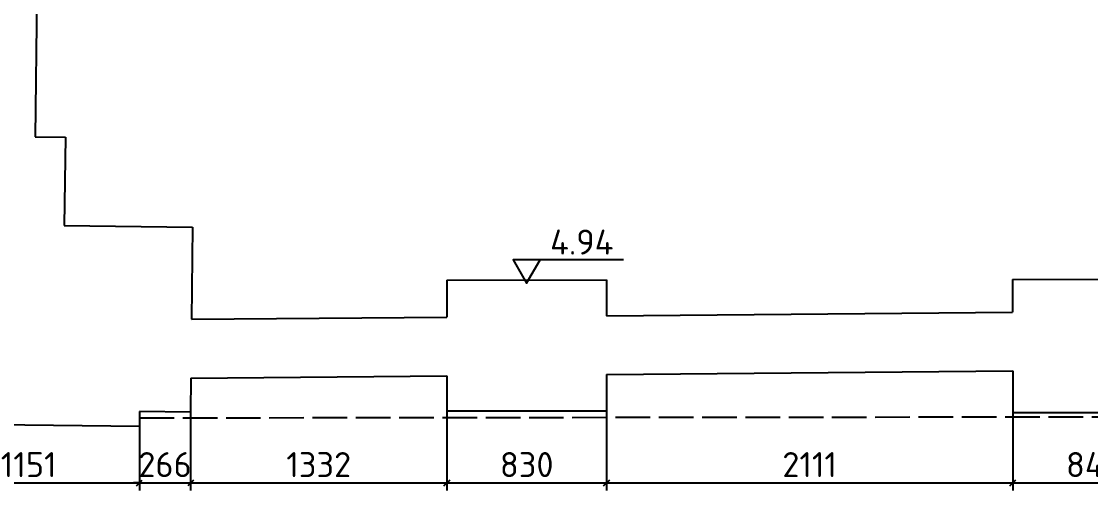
# Model space of a CAD drawing. Header units: millimetres. Extents: x 906266 to 969934, y 1624400 to 1671299.
# Drawn here: x 932692 to 938250, y 1624400 to 1626836 of the extents above; entities that cross this region are included whole.
import ezdxf

# ---------------------------------------------------------------- set-up
doc = ezdxf.new("R2010")
doc.units = ezdxf.units.MM
doc.linetypes.add('334', pattern=[5, 4, -1])
doc.linetypes.add('ACAD_ISO02W100', pattern=[15, 12, -3])
for name, color, linetype in [('Контур', 7, 'Continuous'), ('Отметки', 7, 'Continuous'), ('Перепад', 251, 'ACAD_ISO02W100'), ('Размеры', 224, 'Continuous')]:
    doc.layers.add(name, color=color, linetype=linetype)
doc.styles.add('ISOCPEUR', font='isocpeur.ttf')
doc.dimstyles.new('GENPLAN 1000', dxfattribs={"dimscale": 10, "dimtxt": 13, "dimasz": 3, "dimexe": 4, "dimexo": 0, "dimgap": 3, "dimtad": 1, "dimdec": 0, "dimzin": 0, "dimtxsty": 'ISOCPEUR', "dimblk1": 'OBLIQUE', "dimblk2": 'OBLIQUE', "dimsah": 1, "dimcen": -1, "dimaunit": 1, "dimadec": 3, "dimazin": 0, "dimtfac": 0.75, "dimtdec": 0, "dimtix": 1, "dimtmove": 1, "dimatfit": 3, "dimfxl": 0, "dimtvp": 0.6, "dimarcsym": 0})

# ---------------------------------------------------------------- blocks, each defined once
blk = doc.blocks.new('_Oblique')
at = {"color": 0, "linetype": 'ByBlock', "lineweight": -2}
blk.add_line((-0.5, -0.5), (0.5, 0.5), dxfattribs=at)
blk = doc.blocks.new('*D225')
at = {"layer": 'Defpoints', "color": 0, "ltscale": 0.03}
for p in [(932155, 1624747), (933305.5, 1624734.4), (933305.5, 1624440)]:
    blk.add_point(p, dxfattribs=at)
at = {"layer": 'Размеры', "color": 0, "lineweight": -2, "ltscale": 0.03}
for p, q in [((932155, 1624747), (932155, 1624400)), ((933305.5, 1624734.4), (933305.5, 1624400)), ((932155, 1624440), (933305.5, 1624440))]:
    blk.add_line(p, q, dxfattribs=at)
at = {"layer": 'Размеры', "color": 0, "lineweight": -2, "ltscale": 0.03, "xscale": 30, "yscale": 30, "zscale": 30, "rotation": 180}
blk.add_blockref('_Oblique', (932155, 1624440), dxfattribs=at)
at = {"layer": 'Размеры', "color": 0, "lineweight": -2, "ltscale": 0.03, "xscale": 30, "yscale": 30, "zscale": 30}
blk.add_blockref('_Oblique', (933305.5, 1624440), dxfattribs=at)
at = {"layer": 'Размеры', "color": 0, "ltscale": 0.03, "insert": (932730.3, 1624535), "char_height": 130, "attachment_point": 5, "style": 'ISOCPEUR'}
blk.add_mtext('1151', dxfattribs=at)
blk = doc.blocks.new('*D226')
at = {"layer": 'Defpoints', "color": 0, "ltscale": 0.03}
for p in [(933571.8, 1624807.2), (933305.5, 1624734.4), (933571.8, 1624440)]:
    blk.add_point(p, dxfattribs=at)
at = {"layer": 'Размеры', "color": 0, "lineweight": -2, "ltscale": 0.03}
for p, q in [((933571.8, 1624807.2), (933571.8, 1624400)), ((933305.5, 1624734.4), (933305.5, 1624400)), ((933305.5, 1624440), (933275.5, 1624440)), ((933305.5, 1624440), (933571.8, 1624440)), ((933571.8, 1624440), (933601.8, 1624440))]:
    blk.add_line(p, q, dxfattribs=at)
at = {"layer": 'Размеры', "color": 0, "lineweight": -2, "ltscale": 0.03, "xscale": 30, "yscale": 30, "zscale": 30}
blk.add_blockref('_Oblique', (933305.5, 1624440), dxfattribs=at)
at = {"layer": 'Размеры', "color": 0, "lineweight": -2, "ltscale": 0.03, "xscale": 30, "yscale": 30, "zscale": 30, "rotation": 180}
blk.add_blockref('_Oblique', (933571.8, 1624440), dxfattribs=at)
at = {"layer": 'Размеры', "color": 0, "ltscale": 0.03, "insert": (933438.7, 1624535), "char_height": 130, "attachment_point": 5, "style": 'ISOCPEUR'}
blk.add_mtext('266', dxfattribs=at)
blk = doc.blocks.new('*D227')
at = {"layer": 'Defpoints', "color": 0, "ltscale": 0.03}
for p in [(933571.8, 1624807.2), (934904.1, 1624813.8), (934904.1, 1624440)]:
    blk.add_point(p, dxfattribs=at)
at = {"layer": 'Размеры', "color": 0, "lineweight": -2, "ltscale": 0.03}
for p, q in [((933571.8, 1624807.2), (933571.8, 1624400)), ((934904.1, 1624813.8), (934904.1, 1624400)), ((933571.8, 1624440), (934904.1, 1624440))]:
    blk.add_line(p, q, dxfattribs=at)
at = {"layer": 'Размеры', "color": 0, "lineweight": -2, "ltscale": 0.03, "xscale": 30, "yscale": 30, "zscale": 30, "rotation": 180}
blk.add_blockref('_Oblique', (933571.8, 1624440), dxfattribs=at)
at = {"layer": 'Размеры', "color": 0, "lineweight": -2, "ltscale": 0.03, "xscale": 30, "yscale": 30, "zscale": 30}
blk.add_blockref('_Oblique', (934904.1, 1624440), dxfattribs=at)
at = {"layer": 'Размеры', "color": 0, "ltscale": 0.03, "insert": (934238, 1624535), "char_height": 130, "attachment_point": 5, "style": 'ISOCPEUR'}
blk.add_mtext('1332', dxfattribs=at)
blk = doc.blocks.new('*D228')
at = {"layer": 'Defpoints', "color": 0, "ltscale": 0.03}
for p in [(934904.1, 1624813.8), (935734.1, 1624814.7), (935734.1, 1624440)]:
    blk.add_point(p, dxfattribs=at)
at = {"layer": 'Размеры', "color": 0, "lineweight": -2, "ltscale": 0.03}
for p, q in [((934904.1, 1624813.8), (934904.1, 1624400)), ((935734.1, 1624814.7), (935734.1, 1624400)), ((934904.1, 1624440), (935734.1, 1624440))]:
    blk.add_line(p, q, dxfattribs=at)
at = {"layer": 'Размеры', "color": 0, "lineweight": -2, "ltscale": 0.03, "xscale": 30, "yscale": 30, "zscale": 30, "rotation": 180}
blk.add_blockref('_Oblique', (934904.1, 1624440), dxfattribs=at)
at = {"layer": 'Размеры', "color": 0, "lineweight": -2, "ltscale": 0.03, "xscale": 30, "yscale": 30, "zscale": 30}
blk.add_blockref('_Oblique', (935734.1, 1624440), dxfattribs=at)
at = {"layer": 'Размеры', "color": 0, "ltscale": 0.03, "insert": (935319.1, 1624535), "char_height": 130, "attachment_point": 5, "style": 'ISOCPEUR'}
blk.add_mtext('830', dxfattribs=at)
blk = doc.blocks.new('*D229')
at = {"layer": 'Defpoints', "color": 0, "ltscale": 0.03}
for p in [(935734.1, 1624814.7), (937845.6, 1624804.7), (937845.6, 1624440)]:
    blk.add_point(p, dxfattribs=at)
at = {"layer": 'Размеры', "color": 0, "lineweight": -2, "ltscale": 0.03}
for p, q in [((935734.1, 1624814.7), (935734.1, 1624400)), ((937845.6, 1624804.7), (937845.6, 1624400)), ((935734.1, 1624440), (937845.6, 1624440))]:
    blk.add_line(p, q, dxfattribs=at)
at = {"layer": 'Размеры', "color": 0, "lineweight": -2, "ltscale": 0.03, "xscale": 30, "yscale": 30, "zscale": 30, "rotation": 180}
blk.add_blockref('_Oblique', (935734.1, 1624440), dxfattribs=at)
at = {"layer": 'Размеры', "color": 0, "lineweight": -2, "ltscale": 0.03, "xscale": 30, "yscale": 30, "zscale": 30}
blk.add_blockref('_Oblique', (937845.6, 1624440), dxfattribs=at)
at = {"layer": 'Размеры', "color": 0, "ltscale": 0.03, "insert": (936789.8, 1624535), "char_height": 130, "attachment_point": 5, "style": 'ISOCPEUR'}
blk.add_mtext('2111', dxfattribs=at)
blk = doc.blocks.new('*D230')
at = {"layer": 'Defpoints', "color": 0, "ltscale": 0.03}
for p in [(938693.2, 1624805.6), (937845.6, 1624804.7), (938693.2, 1624440)]:
    blk.add_point(p, dxfattribs=at)
at = {"layer": 'Размеры', "color": 0, "lineweight": -2, "ltscale": 0.03}
for p, q in [((938693.2, 1624805.6), (938693.2, 1624400)), ((937845.6, 1624804.7), (937845.6, 1624400)), ((937845.6, 1624440), (938693.2, 1624440))]:
    blk.add_line(p, q, dxfattribs=at)
at = {"layer": 'Размеры', "color": 0, "lineweight": -2, "ltscale": 0.03, "xscale": 30, "yscale": 30, "zscale": 30, "rotation": 180}
blk.add_blockref('_Oblique', (937845.6, 1624440), dxfattribs=at)
at = {"layer": 'Размеры', "color": 0, "lineweight": -2, "ltscale": 0.03, "xscale": 30, "yscale": 30, "zscale": 30}
blk.add_blockref('_Oblique', (938693.2, 1624440), dxfattribs=at)
at = {"layer": 'Размеры', "color": 0, "ltscale": 0.03, "insert": (938269.4, 1624535), "char_height": 130, "attachment_point": 5, "style": 'ISOCPEUR'}
blk.add_mtext('848', dxfattribs=at)

msp = doc.modelspace()

# ---------------------------------------------------------------- linework, layer by layer
at = {"layer": 'Контур', "color": 252, "ltscale": 15}
for p, q in [((932789.6, 1628391.3), (932763.7, 1626236.1)), ((932763.7, 1626236.1), (932921.4, 1626234.4)), ((932921.4, 1626234.4), (932915.4, 1625775.7)), ((932915.4, 1625775.7), (933582.3, 1625768.4)), ((933582.3, 1625768.4), (933577.1, 1625289.3)), ((934903.4, 1625493.2), (935733.4, 1625494.1)), ((934903.4, 1625493.2), (934903.6, 1625300.8)), ((935733.4, 1625494.1), (935733.6, 1625308.1)), ((937844.8, 1625496.5), (938692.4, 1625497.4)), ((937844.8, 1625496.5), (937845, 1625326.5)), ((935733.6, 1625308.1), (937845, 1625326.5)), ((933577.1, 1625289.3), (934903.6, 1625300.8)), ((933573.8, 1624984.5), (933571.8, 1624807.2)), ((933573.8, 1624984.5), (934903.9, 1624996)), ((934903.9, 1624996), (934904.1, 1624813.8)), ((935733.9, 1625003.3), (937845.3, 1625021.7)), ((935733.9, 1625003.3), (935734.1, 1624814.7)), ((937845.3, 1625021.7), (937845.6, 1624804.7)), ((933306.4, 1624810.1), (933305.5, 1624734.4)), ((933571.8, 1624807.2), (933306.4, 1624810.1)), ((934904.1, 1624813.8), (935734.1, 1624814.7)), ((937845.6, 1624804.7), (938693.2, 1624805.6)), ((932155, 1624747), (933305.5, 1624734.4))]:
    msp.add_line(p, q, dxfattribs=at)
at = {"layer": 'Отметки', "color": 0}
msp.add_lwpolyline([(935822.7, 1625598.3), (935388.3, 1625598.3), (935248.6, 1625598.3), (935318.5, 1625477.4), (935388.3, 1625598.3)], dxfattribs=at)
at = {"layer": 'Перепад', "linetype": '334', "ltscale": 45}
msp.add_line((933306, 1624777.9), (943303.5, 1624788.8), dxfattribs=at)

# ---------------------------------------------------------------- texts
at = {"layer": 'Отметки', "style": 'ISOCPEUR'}
msp.add_text('4.94', height=130, rotation=360, dxfattribs=at).set_placement((935440.6, 1625625.5, 88.6))

# ---------------------------------------------------------------- dimensions: what is measured, and where the dimension line sits
at = {"layer": 'Размеры', "ltscale": 0.03}
for base, p1, p2, picture, middle in [((933571.8, 1624440), (933305.5, 1624734.4), (933571.8, 1624807.2), '*D226', (933438.7, 1624535)), ((934904.1, 1624440), (933571.8, 1624807.2), (934904.1, 1624813.8), '*D227', (934238, 1624535)), ((935734.1, 1624440), (934904.1, 1624813.8), (935734.1, 1624814.7), '*D228', (935319.1, 1624535)), ((937845.5662, 1624440.0085), (935734.0949, 1624814.6775), (937845.5662, 1624804.7178), '*D229', (936789.8305, 1624535.0085)), ((938693.2, 1624440), (937845.6, 1624804.7), (938693.2, 1624805.6), '*D230', (938269.4, 1624535)), ((933305.537, 1624440.0085), (932154.9845, 1624746.9687), (933305.537, 1624734.3918), '*D225', (932730.2607, 1624535.0085))]:
    dim = msp.add_linear_dim(base=base, p1=p1, p2=p2, dimstyle='GENPLAN 1000', dxfattribs=at)
    dim.commit()
    dim.dimension.update_dxf_attribs({"geometry": picture, "text_midpoint": middle})

doc.saveas('drawing.dxf')
